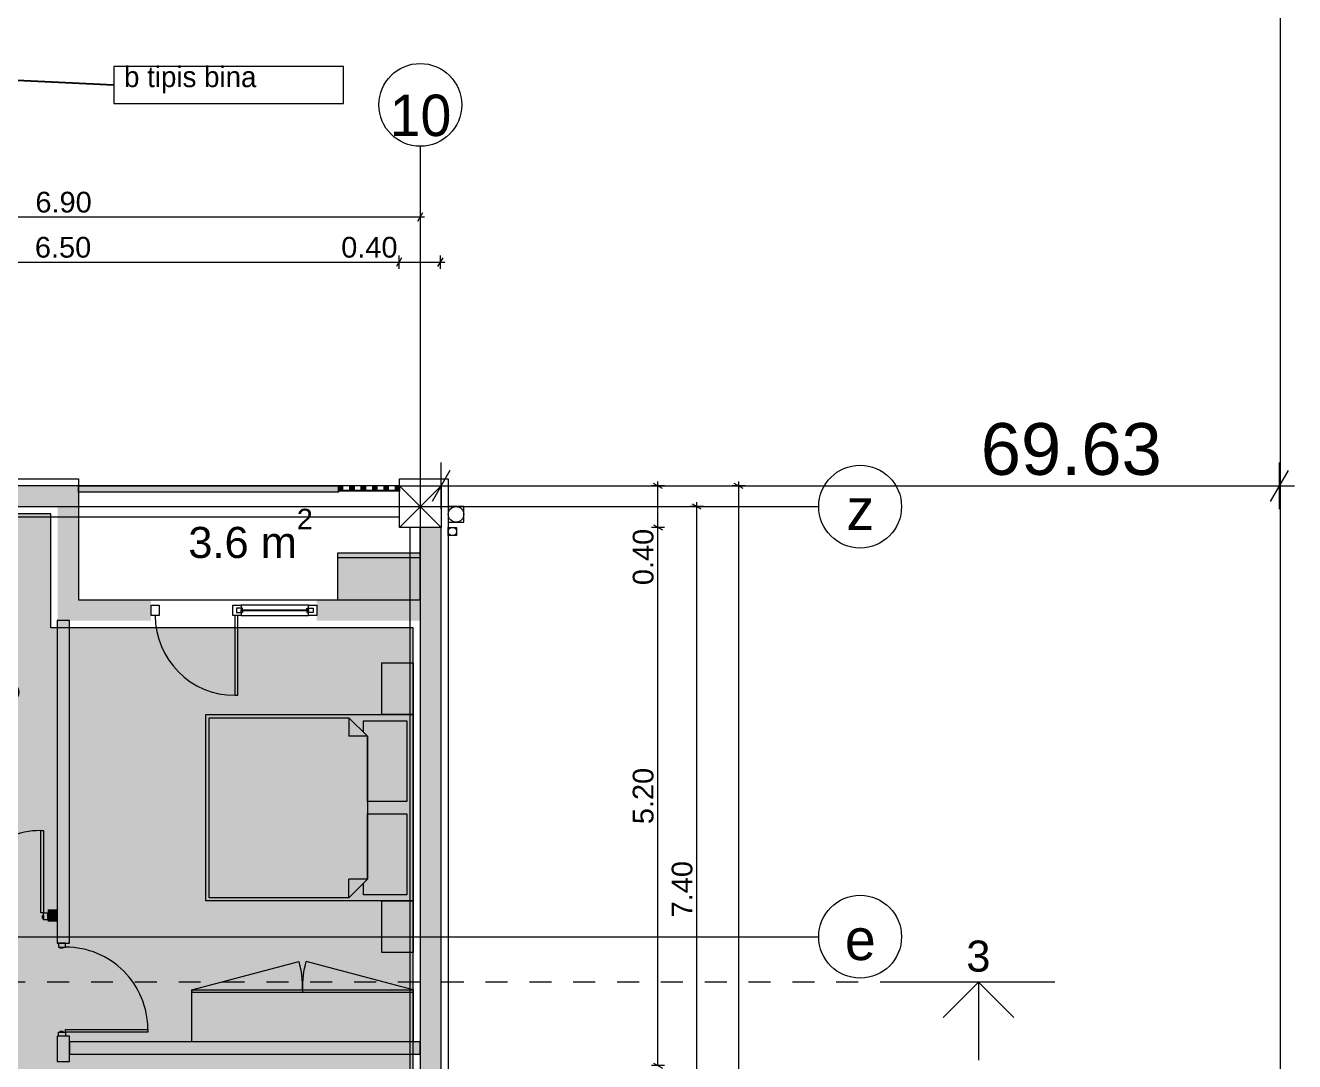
# Model space of a CAD drawing. Header units: millimetres. Extents: x 475159934 to 476245151, y 4620917055 to 4621447368.
# Drawn here: x 475293103 to 475305360, y 4621153845 to 4621163855 of the extents above; entities that cross this region are included whole.
import ezdxf

# ---------------------------------------------------------------- set-up
doc = ezdxf.new("R2010")
doc.units = ezdxf.units.MM
doc.header["$MEASUREMENT"] = 0
doc.linetypes.add('Dashed', pattern=[423.333333, 211.666667, -211.666667])
for name, color, linetype, lineweight in [('0_Pen_No__42_Pen_No__250_Pen_No__5', 5, 'Continuous', 0), ('2D Drafting - General_Pen_No__1_Pen_No__7', 7, 'Continuous', 0), ('2D Drafting - General_Pen_No__250_Pen_No__7_Pen_No__250', 7, 'Continuous', 0), ('2D Drafting - General_Pen_No__250_Pen_No__7_Pen_No__7', 7, 'Continuous', 0), ('2D Drafting - General_Pen_No__7_Pen_No__7_Pen_No__7', 7, 'Continuous', 0), ('Annotation - Text_Pen_No__7_Pen_No__5', 5, 'Continuous', 0), ('Doors_Pen_No__7_Pen_No__7_Pen_No__7', 7, 'Continuous', 0), ('G-Anno-Nplt_Pen_No__151', 151, 'Continuous', 0), ('G-Anno-Nplt_Pen_No__4', 7, 'Continuous', 0), ('G-Anno-Nplt_Pen_No__7', 7, 'Continuous', 0), ('gegmebi_Pen_No__7_Pen_No__7', 7, 'Continuous', 0), ('kar-panjara_Pen_No__7_Pen_No__7_Pen_No__7', 7, 'Continuous', 0), ('New_._Pen_No__1', 1, 'Continuous', 0), ('New_2D Drafting - General_Pen_No__250_Pen_No__7_Pen_No__255', 255, 'Continuous', 0), ('New_2D Drafting - General_Pen_No__2_Pen_No__250', 7, 'Continuous', 0), ('New_2D Drafting - General_Pen_No__30_Pen_No__9_Pen_No__9_Pen_No__255', 255, 'Continuous', 0), ('New_2D Drafting - General_Pen_No__30_Pen_No__9_Pen_No__9_Pen_No__7', 7, 'Continuous', 0), ('New_G-Anno-Nplt_Pen_No__255', 255, 'Continuous', 0), ('New_G-Anno-Nplt_Pen_No__4', 7, 'Continuous', 0), ('New_reg_nak_Pen_No__250', 7, 'Continuous', 0), ('New_reg_nak_Pen_No__7', 7, 'Continuous', 0), ('New_shenobebi_Pen_No__1', 1, 'Continuous', 0), ('New_Structural - Bearing_Pen_No__1', 1, 'Continuous', 0), ('zoma_Pen_No__1', 1, 'Continuous', 0), ('zoma_Pen_No__142', 142, 'Continuous', 0), ('zoma_Pen_No__5_Pen_No__5', 5, 'Continuous', 0)]:
    doc.layers.add(name, color=color, linetype=linetype, lineweight=lineweight)
doc.layers.add('New_Interior - Furniture', color=7, linetype='Continuous')
doc.layers.add('zoma', color=7, linetype='Continuous')
doc.layers.add('New_Interior - Furniture _Pen_No__252', color=7, linetype='Continuous', lineweight=0, true_color=0x666666)
doc.styles.add('GENERATED_STYLE_1', font='arial.ttf')
doc.styles.add('GENERATED_STYLE_3', font='arial.ttf')
doc.styles.add('GENERATED_STYLE_4', font='ACADMTAV.TTF')
doc.linetypes.add('Break', pattern='A,0,[1,12. бѓљбѓ\x98бѓЎбѓ\x98 бѓ’бѓђбѓ¦бѓ”бѓ‘бѓ”бѓ‘бѓ\x981.Shx,S=15.679026,R=0,X=0,Y=0],-1975.557214,0', length=1975.557214)
doc.dimstyles.new('GENERATED_STYLE__12', dxfattribs={"dimtxt": 500, "dimasz": 228, "dimexe": 0.18, "dimexo": 3, "dimgap": 0, "dimtad": 1, "dimtih": 1, "dimtoh": 1, "dimlfac": 0.001, "dimzin": 0, "dimdsep": 46, "dimtxsty": 'GENERATED_STYLE_3', "dimblk": 'ARROWHEAD_2', "dimblk1": 'ARROWHEAD_2', "dimblk2": 'ARROWHEAD_2', "dimcen": 0.09, "dimclrd": 1, "dimclre": 1, "dimclrt": 1, "dimadec": 0, "dimazin": 0, "dimtfac": 1, "dimtdec": 4, "dimtmove": 2, "dimatfit": 3, "dimfxl": 1, "dimtolj": 1, "dimtzin": 0, "dimarcsym": 0})
doc.dimstyles.new('GENERATED_STYLE__27', dxfattribs={"dimtxt": 0.18, "dimasz": 364.8, "dimexe": 0.18, "dimexo": 0.0625, "dimgap": 0, "dimtad": 0, "dimtih": 1, "dimtoh": 1, "dimdec": 4, "dimzin": 0, "dimdsep": 46, "dimcen": 0.09, "dimadec": 0, "dimazin": 0, "dimtfac": 1, "dimtdec": 4, "dimtmove": 0, "dimatfit": 3, "dimldrblk": 'ARROWHEAD_11', "dimfxl": 1, "dimtolj": 1, "dimtzin": 0, "dimarcsym": 0})
doc.dimstyles.new('GENERATED_STYLE__3', dxfattribs={"dimtxt": 200, "dimasz": 64.421331, "dimexe": 0.18, "dimexo": 3, "dimgap": 0, "dimtad": 1, "dimtih": 1, "dimtoh": 1, "dimlfac": 0.001, "dimzin": 0, "dimdsep": 46, "dimtxsty": 'GENERATED_STYLE_3', "dimblk": 'ARROWHEAD_2', "dimblk1": 'ARROWHEAD_2', "dimblk2": 'ARROWHEAD_2', "dimcen": 0.09, "dimclrd": 142, "dimclre": 142, "dimclrt": 142, "dimadec": 0, "dimazin": 0, "dimtfac": 1, "dimtdec": 4, "dimtmove": 0, "dimatfit": 3, "dimfxl": 1, "dimtolj": 1, "dimtzin": 0, "dimarcsym": 0})
doc.dimstyles.new('GENERATED_STYLE__6', dxfattribs={"dimtxt": 200, "dimasz": 64.421331, "dimexe": 0.18, "dimexo": 3, "dimgap": 0, "dimtad": 1, "dimlfac": 0.001, "dimzin": 0, "dimdsep": 46, "dimtxsty": 'GENERATED_STYLE_3', "dimblk": 'ARROWHEAD_2', "dimblk1": 'ARROWHEAD_2', "dimblk2": 'ARROWHEAD_2', "dimcen": 0.09, "dimclrd": 142, "dimclre": 142, "dimclrt": 142, "dimadec": 0, "dimazin": 0, "dimtfac": 1, "dimtdec": 4, "dimtmove": 0, "dimatfit": 3, "dimfxl": 1, "dimtolj": 1, "dimtzin": 0, "dimarcsym": 0})

# ---------------------------------------------------------------- blocks, each defined once
blk = doc.blocks.new('Bed Layout 23_4')
at = {"layer": 'New_Interior - Furniture _Pen_No__252', "color": 251, "linetype": 'Continuous', "lineweight": 0, "true_color": 0x666666}
for p, q in [((-900, 0), (-1400, 0)), ((-1400, 0), (-1400, -300)), ((-900, -300), (-900, 0)), ((900, 0), (-900, 0)), ((-900, 0), (-900, -2000)), ((1400, 0), (900, 0)), ((900, 0), (900, -300)), ((900, -2000), (900, 0)), ((1400, -300), (1400, 0)), ((-1400, -300), (-900, -300)), ((900, -300), (1400, -300)), ((-690, -440), (-870, -620)), ((0, -440), (-690, -440)), ((-690, -440), (-690, -620)), ((690, -440), (0, -440)), ((870, -620), (690, -440)), ((690, -440), (690, -620)), ((-870, -620), (-870, -1970)), ((-870, -620), (-690, -620)), ((870, -620), (690, -620)), ((870, -1970), (870, -620)), ((-900, -2000), (900, -2000)), ((-870, -1970), (0, -1970)), ((0, -1970), (870, -1970))]:
    blk.add_line(p, q, dxfattribs=at)
at = {"layer": 'New_Interior - Furniture _Pen_No__252', "color": 251, "linetype": 'Continuous', "lineweight": 0, "true_color": 0x666666, "flags": 128}
for points in [[(-60, -440), (-60, -60), (-840, -60), (-840, -480), (-730, -480), (-690, -440)], [(690, -440), (730, -480), (840, -480), (840, -60), (60, -60), (60, -440)]]:
    blk.add_lwpolyline(points, close=True, dxfattribs=at)
blk = doc.blocks.new('Wardrobe 01 26')
at = {"layer": 'New_Interior - Furniture _Pen_No__252', "color": 251, "linetype": 'Continuous', "lineweight": 0, "true_color": 0x666666}
for p, q in [((0, 20), (2136, 20)), ((0, 0), (0, 20)), ((0, 0), (1032, -276)), ((1068, 0), (1068, 20)), ((2136, 0), (1104, -276))]:
    blk.add_line(p, q, dxfattribs=at)
at = {"layer": 'New_Interior - Furniture _Pen_No__252', "color": 251, "linetype": 'Continuous', "lineweight": 0, "true_color": 0x666666, "flags": 128}
blk.add_lwpolyline([(0, 0), (2136, 0), (2136, 500), (0, 500)], close=True, dxfattribs=at)
at = {"layer": 'New_Interior - Furniture _Pen_No__252', "color": 251, "linetype": 'Continuous', "lineweight": 0, "true_color": 0x666666}
for centre, start, end in [((0, 0), 345, 0), ((2136, 0), 180, 195)]:
    blk.add_arc(centre, 1068, start, end, dxfattribs=at)
blk = doc.blocks.new('*D843', base_point=(475826096, 4621095193))
at = {"layer": 'zoma_Pen_No__1', "color": 1, "linetype": 'Continuous', "lineweight": 0, "transparency": 16777216}
for p, q in [((475297117, 4621159181), (475297117, 4621159631)), ((475305213, 4621159181), (475305213, 4621159631)), ((475297203, 4621159556), (475297030, 4621159256)), ((475305126, 4621159256), (475305300, 4621159556)), ((475296970, 4621159406), (475297117, 4621159406)), ((475297117, 4621159406), (475305213, 4621159406)), ((475305213, 4621159406), (475305360, 4621159406))]:
    blk.add_line(p, q, dxfattribs=at)
at = {"layer": 'zoma_Pen_No__1', "color": 1, "lineweight": 0, "transparency": 16777216, "insert": (475302329, 4621159506), "char_height": 500, "attachment_point": 7, "style": 'GENERATED_STYLE_3'}
blk.add_mtext('\\A1;{\\pql;\\fArial|b0|i0|c204|p0;\\W1.000000;69.63}', dxfattribs=at)
blk = doc.blocks.new('ARROWHEAD_2')
at = {"color": 0, "linetype": 'Continuous', "lineweight": 0}
for p, q in [((-0.378, -0.655), (0.378, 0.655)), ((0, 0), (-1, 0))]:
    blk.add_line(p, q, dxfattribs=at)
blk = doc.blocks.new('*D865', base_point=(475826096, 4621095193))
at = {"layer": 'zoma_Pen_No__142', "color": 142, "linetype": 'Continuous', "lineweight": 0, "transparency": 16777216}
for p, q in [((475290041, 4621162047), (475289992, 4621161963)), ((475290017, 4621161941), (475290017, 4621162069)), ((475296892, 4621161963), (475296941, 4621162047)), ((475296917, 4621161941), (475296917, 4621162069)), ((475290017, 4621162005), (475296917, 4621162005)), ((475296917, 4621162005), (475296958, 4621162005))]:
    blk.add_line(p, q, dxfattribs=at)
at = {"layer": 'zoma_Pen_No__142', "color": 142, "lineweight": 0, "transparency": 16777216, "insert": (475293200, 4621162045), "char_height": 200, "attachment_point": 7, "style": 'GENERATED_STYLE_3'}
blk.add_mtext('\\A1;{\\pql;\\fArial|b0|i0|c204|p0;\\W1.000000;6.90}', dxfattribs=at)
blk = doc.blocks.new('*D887', base_point=(475826096, 4621095193))
at = {"layer": 'zoma_Pen_No__142', "color": 142, "linetype": 'Continuous', "lineweight": 0, "transparency": 16777216}
for p, q in [((475290241, 4621137897), (475290192, 4621137812)), ((475290217, 4621137791), (475290217, 4621137918)), ((475296741, 4621137897), (475296692, 4621137812)), ((475296717, 4621137791), (475296717, 4621137918)), ((475290217, 4621137855), (475296717, 4621137855))]:
    blk.add_line(p, q, dxfattribs=at)
at = {"layer": 'zoma_Pen_No__142', "color": 142, "lineweight": 0, "transparency": 16777216, "char_height": 200, "attachment_point": 7, "style": 'GENERATED_STYLE_3'}
for s, insert in [('\\A1;{\\pql;\\fArial|b0|i0|c204|p0;\\W1.000000;6.50}', (475293200, 4621137895)), ('\\A1;{\\pql;\\fArial|b0|i0|c204|p0;\\W1.000000;0.40}', (475296158, 4621137895))]:
    blk.add_mtext(s, dxfattribs=dict(at, insert=insert))
blk = doc.blocks.new('*D888', base_point=(475826096, 4621095193))
at = {"layer": 'zoma_Pen_No__142', "color": 142, "linetype": 'Continuous', "lineweight": 0, "transparency": 16777216}
for p, q in [((475296741, 4621137897), (475296692, 4621137812)), ((475296717, 4621137791), (475296717, 4621137918)), ((475297092, 4621137812), (475297141, 4621137897)), ((475297117, 4621137791), (475297117, 4621137918)), ((475296717, 4621137855), (475297117, 4621137855)), ((475297117, 4621137855), (475297158, 4621137855))]:
    blk.add_line(p, q, dxfattribs=at)
blk = doc.blocks.new('*D910', base_point=(475826096, 4621095193))
at = {"layer": 'zoma_Pen_No__142', "color": 142, "linetype": 'Continuous', "lineweight": 0, "transparency": 16777216}
for p, q in [((475290236, 4621161611), (475290187, 4621161527)), ((475290212, 4621161505), (475290212, 4621161633)), ((475290212, 4621161569), (475296712, 4621161569)), ((475296736, 4621161611), (475296687, 4621161527)), ((475296712, 4621161505), (475296712, 4621161633))]:
    blk.add_line(p, q, dxfattribs=at)
at = {"layer": 'zoma_Pen_No__142', "color": 142, "lineweight": 0, "transparency": 16777216, "char_height": 200, "attachment_point": 7, "style": 'GENERATED_STYLE_3'}
for s, insert in [('\\A1;{\\pql;\\fArial|b0|i0|c204|p0;\\W1.000000;6.50}', (475293195, 4621161609)), ('\\A1;{\\pql;\\fArial|b0|i0|c204|p0;\\W1.000000;0.40}', (475296153, 4621161609))]:
    blk.add_mtext(s, dxfattribs=dict(at, insert=insert))
blk = doc.blocks.new('*D911', base_point=(475826096, 4621095193))
at = {"layer": 'zoma_Pen_No__142', "color": 142, "linetype": 'Continuous', "lineweight": 0, "transparency": 16777216}
for p, q in [((475296736, 4621161611), (475296687, 4621161527)), ((475296712, 4621161505), (475296712, 4621161633)), ((475296712, 4621161569), (475297112, 4621161569)), ((475297087, 4621161527), (475297136, 4621161611)), ((475297112, 4621161505), (475297112, 4621161633)), ((475297112, 4621161569), (475297153, 4621161569))]:
    blk.add_line(p, q, dxfattribs=at)
blk = doc.blocks.new('*D966', base_point=(475826096, 4621095193))
at = {"layer": 'zoma_Pen_No__142', "color": 142, "linetype": 'Continuous', "lineweight": 0, "transparency": 16777216}
for p, q in [((475299651, 4621159206), (475299523, 4621159206)), ((475299629, 4621159182), (475299545, 4621159231)), ((475299587, 4621151806), (475299587, 4621159206)), ((475299651, 4621151806), (475299523, 4621151806)), ((475299545, 4621151831), (475299629, 4621151782))]:
    blk.add_line(p, q, dxfattribs=at)
at = {"layer": 'zoma_Pen_No__142', "color": 142, "lineweight": 0, "transparency": 16777216, "insert": (475299547, 4621155239), "char_height": 200, "attachment_point": 7, "rotation": 90, "style": 'GENERATED_STYLE_3'}
blk.add_mtext('\\A1;{\\pql;\\fArial|b0|i0|c204|p0;\\W1.000000;7.40}', dxfattribs=at)
blk = doc.blocks.new('*D967', base_point=(475826096, 4621095193))
at = {"layer": 'zoma_Pen_No__142', "color": 142, "linetype": 'Continuous', "lineweight": 0, "transparency": 16777216}
for p, q in [((475299651, 4621159206), (475299523, 4621159206)), ((475299629, 4621159182), (475299545, 4621159231)), ((475299587, 4621159206), (475299587, 4621159248))]:
    blk.add_line(p, q, dxfattribs=at)
blk = doc.blocks.new('*D968', base_point=(475826096, 4621095193))
at = {"layer": 'zoma_Pen_No__142', "color": 142, "linetype": 'Continuous', "lineweight": 0, "transparency": 16777216}
for p, q in [((475299992, 4621159406), (475299992, 4621159448)), ((475300055, 4621159406), (475299928, 4621159406)), ((475300034, 4621159382), (475299949, 4621159431)), ((475299992, 4621140052), (475299992, 4621159406)), ((475300055, 4621140052), (475299928, 4621140052)), ((475299949, 4621140076), (475300034, 4621140027)), ((475299992, 4621140010), (475299992, 4621140052))]:
    blk.add_line(p, q, dxfattribs=at)
at = {"layer": 'zoma_Pen_No__142', "color": 142, "lineweight": 0, "transparency": 16777216, "insert": (475299952, 4621149386), "char_height": 200, "attachment_point": 7, "rotation": 90, "style": 'GENERATED_STYLE_3'}
blk.add_mtext('\\A1;{\\pql;\\fArial|b0|i0|c204|p0;\\W1.000000;19.35}', dxfattribs=at)
blk = doc.blocks.new('*D981', base_point=(475826096, 4621095193))
at = {"layer": 'zoma_Pen_No__142', "color": 142, "linetype": 'Continuous', "lineweight": 0, "transparency": 16777216}
for p, q in [((475299275, 4621159006), (475299148, 4621159006)), ((475299169, 4621159031), (475299254, 4621158982)), ((475299211, 4621153806), (475299211, 4621159006)), ((475299169, 4621153831), (475299254, 4621153782)), ((475299275, 4621153806), (475299148, 4621153806))]:
    blk.add_line(p, q, dxfattribs=at)
at = {"layer": 'zoma_Pen_No__142', "color": 142, "lineweight": 0, "transparency": 16777216, "char_height": 200, "attachment_point": 7, "rotation": 90, "style": 'GENERATED_STYLE_3'}
for s, insert in [('\\A1;{\\pql;\\fArial|b0|i0|c204|p0;\\W1.000000;0.40}', (475299171, 4621158448)), ('\\A1;{\\pql;\\fArial|b0|i0|c204|p0;\\W1.000000;5.20}', (475299171, 4621156139))]:
    blk.add_mtext(s, dxfattribs=dict(at, insert=insert))
blk = doc.blocks.new('*D982', base_point=(475826096, 4621095193))
at = {"layer": 'zoma_Pen_No__142', "color": 142, "linetype": 'Continuous', "lineweight": 0, "transparency": 16777216}
for p, q in [((475299211, 4621159406), (475299211, 4621159448)), ((475299275, 4621159406), (475299148, 4621159406)), ((475299254, 4621159382), (475299169, 4621159431)), ((475299211, 4621159006), (475299211, 4621159406)), ((475299275, 4621159006), (475299148, 4621159006)), ((475299169, 4621159031), (475299254, 4621158982))]:
    blk.add_line(p, q, dxfattribs=at)
blk = doc.blocks.new('ARROWHEAD_11')
at = {"color": 0, "linetype": 'Continuous', "lineweight": 0}
blk.add_line((0, 0), (-1, 0), dxfattribs=at)
at = {"color": 0, "linetype": 'Continuous', "lineweight": 0, "const_width": 0.25, "flags": 128}
blk.add_lwpolyline([(-0.125, 0, 1), (0.125, 0, 1)], format="xyb", close=True, dxfattribs=at)

msp = doc.modelspace()

# ---------------------------------------------------------------- hatches: boundary and pattern name
at = {"layer": '2D Drafting - General_Pen_No__250_Pen_No__7_Pen_No__7', "linetype": 'Continuous', "lineweight": 0}
for points in [[(475293616.304, 4621159205.994), (475292717.266, 4621159205.994), (475292717.266, 4621159405.994), (475293616.304, 4621159405.994)], [(475296716.775, 4621159356.167), (475296126.775, 4621159356.167), (475296126.775, 4621159366.167), (475296716.775, 4621159366.167)], [(475293616.304, 4621158306.17), (475293616.304, 4621159206.005), (475293416.304, 4621159206.005), (475293416.304, 4621158306.17)], [(475296916.775, 4621159006.16), (475296916.775, 4621153106.16), (475297116.775, 4621153106.16), (475297116.775, 4621159006.16)], [(475294316.139, 4621158106.167), (475293416.304, 4621158106.167), (475293416.304, 4621158306.167), (475294316.139, 4621158306.167)], [(475296916.485, 4621158106.167), (475295916.139, 4621158106.167), (475295916.139, 4621158306.167), (475296916.485, 4621158306.167)], [(475293408.627, 4621154990.101), (475293528.627, 4621154990.101), (475293528.627, 4621158106.167), (475293408.627, 4621158106.167)], [(475293316.864, 4621155317.028), (475293408.627, 4621155317.028), (475293408.627, 4621155197.028), (475293316.864, 4621155197.028)], [(475293528.627, 4621153845.548), (475293528.627, 4621154090.099), (475293408.627, 4621154090.099), (475293408.627, 4621153845.548)], [(475296916.775, 4621154037.055), (475293528.627, 4621154037.055), (475293528.627, 4621153917.055), (475296916.775, 4621153917.055)]]:
    msp.add_hatch(color=7, dxfattribs=at).paths.add_polyline_path(points)
at = {"layer": 'G-Anno-Nplt_Pen_No__151', "linetype": 'Continuous', "lineweight": 0, "true_color": 0x1f2f3f}
msp.add_hatch(color=169, dxfattribs=at).paths.add_polyline_path([(475290086.775, 4621151406.167), (475290016.775, 4621151406.167), (475290016.775, 4621149200.337), (475290086.775, 4621149200.337), (475290086.775, 4621144676.167), (475290286.775, 4621144676.167), (475290286.775, 4621144476.167), (475293546.775, 4621144476.167), (475293546.775, 4621146776.167), (475296846.775, 4621146776.167), (475296846.775, 4621150795.972), (475296446.775, 4621150795.972), (475296446.775, 4621151776.16), (475296646.775, 4621151776.16), (475296646.775, 4621152076.16), (475296846.775, 4621152076.16), (475296846.775, 4621158036.167), (475293349.373, 4621158036.167), (475293349.373, 4621159136.16), (475290286.775, 4621159136.16), (475290286.775, 4621158936.16), (475290286.775, 4621155197.028), (475290216.775, 4621155197.028), (475290216.775, 4621154316.536), (475290616.775, 4621154316.536), (475290616.775, 4621153556.518), (475290086.775, 4621153556.518), (475290086.775, 4621152076.16), (475290286.775, 4621152076.16), (475290286.775, 4621151976.16), (475290806.963, 4621151976.16), (475290806.963, 4621151406.167)])
at = {"layer": 'New_2D Drafting - General_Pen_No__250_Pen_No__7_Pen_No__255', "linetype": 'Continuous', "lineweight": 0}
msp.add_hatch(color=255, dxfattribs=at).paths.add_polyline_path([(475296116.775, 4621158306.14), (475296116.775, 4621158756.14), (475296916.775, 4621158756.14), (475296916.775, 4621158306.14)])
at = {"layer": 'New_2D Drafting - General_Pen_No__30_Pen_No__9_Pen_No__9_Pen_No__255', "linetype": 'Continuous', "lineweight": 0}
for points in [[(475296166.775, 4621159406.167), (475296166.775, 4621159366.167), (475296126.775, 4621159366.167), (475296126.775, 4621159406.167)], [(475296276.775, 4621159406.167), (475296276.775, 4621159366.167), (475296236.775, 4621159366.167), (475296236.775, 4621159406.167)], [(475296386.775, 4621159406.167), (475296386.775, 4621159366.167), (475296346.775, 4621159366.167), (475296346.775, 4621159406.167)], [(475296496.775, 4621159406.167), (475296496.775, 4621159366.167), (475296456.775, 4621159366.167), (475296456.775, 4621159406.167)], [(475296606.775, 4621159406.167), (475296606.775, 4621159366.167), (475296566.775, 4621159366.167), (475296566.775, 4621159406.167)], [(475296716.775, 4621159406.167), (475296716.775, 4621159366.167), (475296676.775, 4621159366.167), (475296676.775, 4621159406.167)]]:
    msp.add_hatch(color=255, dxfattribs=at).paths.add_polyline_path(points)
at = {"layer": 'New_G-Anno-Nplt_Pen_No__255', "linetype": 'Continuous', "lineweight": 0}
msp.add_hatch(color=255, dxfattribs=at).paths.add_polyline_path([(475293616.428, 4621159406.167), (475296126.775, 4621159406.167), (475296126.775, 4621159346.167), (475293616.428, 4621159346.167)])

# ---------------------------------------------------------------- linework, layer by layer
at = {"layer": '0_Pen_No__42_Pen_No__250_Pen_No__5', "color": 5, "linetype": 'Continuous', "lineweight": 0}
for centre in [(475296916.775, 4621163087.143), (475301163.831, 4621159206.16), (475301163.831, 4621155051.525)]:
    msp.add_circle(centre, 400, dxfattribs=at)
at = {"layer": '2D Drafting - General_Pen_No__1_Pen_No__7', "color": 7, "linetype": 'Continuous', "lineweight": 0}
for p, q in [((475297116.775, 4621159006.167), (475296716.775, 4621159406.167)), ((475296716.775, 4621159006.167), (475297116.775, 4621159406.167))]:
    msp.add_line(p, q, dxfattribs=at)
at = {"layer": '2D Drafting - General_Pen_No__1_Pen_No__7', "color": 7, "linetype": 'Continuous', "lineweight": 0, "flags": 128}
for points in [[(475290216.775, 4621159106.167), (475296716.775, 4621159106.167), (475296716.775, 4621159406.167), (475290216.775, 4621159406.167)], [(475297116.775, 4621159006.167), (475296716.775, 4621159006.167), (475296716.775, 4621159406.167), (475297116.775, 4621159406.167)], [(475297116.775, 4621152006.167), (475297116.775, 4621159006.167), (475296816.775, 4621159006.167), (475296816.775, 4621152006.167)]]:
    msp.add_lwpolyline(points, close=True, dxfattribs=at)
at = {"layer": '2D Drafting - General_Pen_No__1_Pen_No__7', "color": 7, "linetype": 'Continuous', "lineweight": 0}
for centre, radius in [((475297261.781, 4621159131.166), 75), ((475297226.802, 4621158966.16), 40)]:
    msp.add_circle(centre, radius, dxfattribs=at)
at = {"layer": '2D Drafting - General_Pen_No__250_Pen_No__7_Pen_No__250', "color": 7, "linetype": 'Continuous', "lineweight": 0, "flags": 128}
for points in [[(475296716.775, 4621159356.167), (475296126.775, 4621159356.167), (475296126.775, 4621159366.167), (475296716.775, 4621159366.167)], [(475293408.627, 4621154990.101), (475293528.627, 4621154990.101), (475293528.627, 4621158106.167), (475293408.627, 4621158106.167)], [(475293528.627, 4621153845.548), (475293528.627, 4621154090.099), (475293408.627, 4621154090.099), (475293408.627, 4621153845.548)], [(475296916.775, 4621154037.055), (475293528.627, 4621154037.055), (475293528.627, 4621153917.055), (475296916.775, 4621153917.055)]]:
    msp.add_lwpolyline(points, close=True, dxfattribs=at)
at = {"layer": '2D Drafting - General_Pen_No__7_Pen_No__7_Pen_No__7', "color": 7, "linetype": 'Continuous', "lineweight": 0, "flags": 128}
msp.add_lwpolyline([(475295836.139, 4621158253.986), (475295186.139, 4621158253.957), (475295186.143, 4621158154.018), (475295836.143, 4621158154.047)], close=True, dxfattribs=at)
at = {"layer": '2D Drafting - General_Pen_No__7_Pen_No__7_Pen_No__7', "color": 7, "linetype": 'Continuous', "lineweight": 0}
for centre, radius, start, end in [((475295126.454, 4621158154.005), 770.311, 180.005711, 270.0025313), ((475293250.687, 4621155282.508), 794.311, 89.998516, 180.0001975), ((475293491.629, 4621154156.277), 794.311, 359.998516, 90.0001975)]:
    msp.add_arc(centre, radius, start, end, dxfattribs=at)
at = {"layer": 'Doors_Pen_No__7_Pen_No__7_Pen_No__7', "color": 7, "linetype": 'Continuous', "lineweight": 0, "flags": 128}
for points in [[(475295153.121, 4621158154.006), (475295126.454, 4621158154.005), (475295126.488, 4621157383.694), (475295153.155, 4621157383.695)], [(475293277.353, 4621155282.508), (475293250.687, 4621155282.508), (475293250.707, 4621156076.819), (475293277.374, 4621156076.819)], [(475293316.863, 4621155214.773), (475293277.352, 4621155214.774), (475293277.353, 4621155282.508), (475293316.864, 4621155282.507)], [(475293277.352, 4621155229.174), (475293268.463, 4621155229.174), (475293268.464, 4621155255.841), (475293277.353, 4621155255.841)], [(475293423.894, 4621154990.101), (475293423.893, 4621154950.59), (475293491.626, 4621154950.588), (475293491.627, 4621154990.099)], [(475293438.292, 4621154941.701), (475293438.293, 4621154950.589), (475293464.959, 4621154950.589), (475293464.959, 4621154941.7)], [(475293423.894, 4621154090.101), (475293423.895, 4621154129.612), (475293491.628, 4621154129.61), (475293491.627, 4621154090.099)], [(475293438.295, 4621154129.612), (475293438.295, 4621154138.501), (475293464.962, 4621154138.5), (475293464.961, 4621154129.611)], [(475293491.628, 4621154129.61), (475293491.629, 4621154156.277), (475294285.94, 4621154156.256), (475294285.939, 4621154129.59)]]:
    msp.add_lwpolyline(points, close=True, dxfattribs=at)
at = {"layer": 'G-Anno-Nplt_Pen_No__4', "color": 7, "linetype": 'Continuous', "lineweight": 0, "flags": 128}
msp.add_lwpolyline([(475296716.775, 4621159006.167), (475296716.775, 4621159406.167), (475293616.428, 4621159406.167), (475293616.428, 4621158306.17), (475296916.775, 4621158306.14), (475296916.775, 4621159006.167)], close=True, dxfattribs=at)
msp.add_lwpolyline([(475290286.775, 4621144476.167), (475293546.775, 4621144476.167), (475293546.775, 4621146776.167), (475296846.775, 4621146776.167), (475296846.775, 4621150795.972), (475296446.775, 4621150795.972), (475296446.775, 4621151776.16), (475296646.775, 4621151776.16), (475296646.775, 4621152076.16), (475296846.775, 4621152076.16), (475296846.775, 4621158036.167), (475293349.373, 4621158036.167), (475293349.373, 4621159136.16), (475290286.775, 4621159136.16)], dxfattribs=at)
at = {"layer": 'gegmebi_Pen_No__7_Pen_No__7', "color": 7, "linetype": 'Continuous', "lineweight": 0}
for p, q in [((475297336.781, 4621159206.166), (475297186.781, 4621159206.166)), ((475297186.781, 4621159206.166), (475297186.781, 4621159056.166)), ((475297336.781, 4621159056.166), (475297336.781, 4621159206.166)), ((475297186.781, 4621159056.166), (475297336.781, 4621159056.166)), ((475297186.802, 4621158926.16), (475297186.802, 4621159006.16)), ((475297186.802, 4621159006.16), (475297266.802, 4621159006.16)), ((475297266.802, 4621159006.16), (475297266.802, 4621158926.16)), ((475297266.802, 4621158926.16), (475297186.802, 4621158926.16))]:
    msp.add_line(p, q, dxfattribs=at)
at = {"layer": 'kar-panjara_Pen_No__7_Pen_No__7_Pen_No__7', "color": 7, "linetype": 'Continuous', "lineweight": 0, "flags": 128}
for points in [[(475294316.139, 4621158253.937), (475294396.139, 4621158253.941), (475294396.143, 4621158153.941), (475294316.143, 4621158153.937)], [(475295106.139, 4621158254.015), (475295186.139, 4621158254.018), (475295186.143, 4621158154.018), (475295106.143, 4621158154.015)], [(475295141.142, 4621158184.016), (475295186.142, 4621158184.018), (475295186.141, 4621158199.018), (475295186.141, 4621158209.018), (475295201.141, 4621158209.019), (475295201.14, 4621158224.019), (475295141.14, 4621158224.016)], [(475295881.142, 4621158184.049), (475295836.142, 4621158184.047), (475295836.141, 4621158199.047), (475295836.141, 4621158209.047), (475295821.141, 4621158209.046), (475295821.14, 4621158224.046), (475295881.14, 4621158224.049)], [(475295836.139, 4621158253.986), (475295916.139, 4621158253.99), (475295916.143, 4621158153.99), (475295836.143, 4621158153.986)], [(475295836.141, 4621158199.047), (475295186.141, 4621158199.018), (475295186.141, 4621158209.018), (475295836.141, 4621158209.047)], [(475295201.142, 4621158184.019), (475295186.142, 4621158184.018), (475295186.141, 4621158199.018), (475295201.141, 4621158199.019)], [(475295821.142, 4621158184.046), (475295836.142, 4621158184.047), (475295836.141, 4621158199.047), (475295821.141, 4621158199.046)]]:
    msp.add_lwpolyline(points, close=True, dxfattribs=at)
at = {"layer": 'New_2D Drafting - General_Pen_No__2_Pen_No__250', "color": 7, "linetype": 'Continuous', "lineweight": 0, "flags": 128}
msp.add_lwpolyline([(475293955.862, 4621163099.659), (475296175.867, 4621163099.659), (475296175.867, 4621163459.035), (475293955.862, 4621163459.035), (475293955.862, 4621163099.659)], close=True, dxfattribs=at)
at = {"layer": 'New_2D Drafting - General_Pen_No__30_Pen_No__9_Pen_No__9_Pen_No__7', "color": 7, "linetype": 'Continuous', "lineweight": 0, "flags": 128}
for points in [[(475296166.775, 4621159406.167), (475296166.775, 4621159366.167), (475296126.775, 4621159366.167), (475296126.775, 4621159406.167)], [(475296276.775, 4621159406.167), (475296276.775, 4621159366.167), (475296236.775, 4621159366.167), (475296236.775, 4621159406.167)], [(475296386.775, 4621159406.167), (475296386.775, 4621159366.167), (475296346.775, 4621159366.167), (475296346.775, 4621159406.167)], [(475296496.775, 4621159406.167), (475296496.775, 4621159366.167), (475296456.775, 4621159366.167), (475296456.775, 4621159406.167)], [(475296606.775, 4621159406.167), (475296606.775, 4621159366.167), (475296566.775, 4621159366.167), (475296566.775, 4621159406.167)], [(475296716.775, 4621159406.167), (475296716.775, 4621159366.167), (475296676.775, 4621159366.167), (475296676.775, 4621159406.167)]]:
    msp.add_lwpolyline(points, close=True, dxfattribs=at)
at = {"layer": 'New_G-Anno-Nplt_Pen_No__4', "color": 7, "linetype": 'Continuous', "lineweight": 0, "flags": 128}
msp.add_lwpolyline([(475293616.428, 4621159406.167), (475296126.775, 4621159406.167), (475296126.775, 4621159346.167), (475293616.428, 4621159346.167)], close=True, dxfattribs=at)
at = {"layer": 'New_reg_nak_Pen_No__250', "color": 7, "linetype": 'Continuous', "lineweight": 0}
msp.add_line((475296916.775, 4621158710.662), (475296116.775, 4621158710.662), dxfattribs=at)
at = {"layer": 'New_reg_nak_Pen_No__250', "color": 7, "linetype": 'Continuous', "lineweight": 0, "flags": 128}
msp.add_lwpolyline([(475296116.775, 4621158306.14), (475296916.775, 4621158306.14), (475296916.775, 4621158756.14), (475296116.775, 4621158756.14)], close=True, dxfattribs=at)
at = {"layer": 'New_reg_nak_Pen_No__7', "color": 7, "linetype": 'Continuous', "lineweight": 0, "flags": 128}
for points in [[(475290216.8, 4621159406.166), (475290216.8, 4621159476.166), (475293616.428, 4621159476.166), (475293616.428, 4621159406.167)], [(475296716.775, 4621159406.167), (475296716.775, 4621159476.166), (475297186.801, 4621159476.166), (475297186.746, 4621150406.158)]]:
    msp.add_lwpolyline(points, dxfattribs=at)
at = {"layer": 'New_shenobebi_Pen_No__1', "color": 1, "linetype": 'Dashed', "lineweight": 0}
msp.add_lwpolyline([(475301569.026, 4621154611.49), (475255555.776, 4621154611.49), (475255555.776, 4621150456.854), (475228397.958, 4621150456.854)], dxfattribs=at)
at = {"layer": 'New_shenobebi_Pen_No__1', "color": 1, "linetype": 'Continuous', "lineweight": 0}
for points in [[(475303042.773, 4621154611.49), (475301569.026, 4621154611.49)], [(475302305.9, 4621154611.49), (475301964.755, 4621154270.344)], [(475302305.9, 4621154611.49), (475302305.9, 4621153858.492)], [(475302305.9, 4621154611.49), (475302647.045, 4621154270.344)]]:
    msp.add_lwpolyline(points, dxfattribs=at)
at = {"layer": 'New_Structural - Bearing_Pen_No__1', "color": 1, "linetype": 'Break', "lineweight": 0}
msp.add_line((475305220.529, 4621173306.483), (475305220.529, 4621135380.081), dxfattribs=at)
at = {"layer": 'zoma_Pen_No__5_Pen_No__5', "color": 5, "linetype": 'Continuous', "lineweight": 0}
for p, q in [((475296916.775, 4621162687.143), (475296916.775, 4621134452.213)), ((475229336.224, 4621159206.16), (475300763.831, 4621159206.16)), ((475229336.224, 4621155051.525), (475300763.831, 4621155051.525))]:
    msp.add_line(p, q, dxfattribs=at)

# ---------------------------------------------------------------- block references
at = {"layer": 'New_Interior - Furniture', "color": 1, "linetype": 'Continuous', "lineweight": 0, "xscale": -1, "zscale": 1000}
for name, p, rotation in [('Bed Layout 23_4', (475296846.775, 4621156297.618), 270), ('Wardrobe 01 26', (475294710.999, 4621154537.055), 180)]:
    msp.add_blockref(name, p, dxfattribs=dict(at, rotation=rotation))

# ---------------------------------------------------------------- texts
at = {"layer": 'Annotation - Text_Pen_No__7_Pen_No__5', "color": 5, "linetype": 'Continuous', "lineweight": 0, "char_height": 400, "attachment_point": 2, "style": 'GENERATED_STYLE_4'}
for s, insert in [('\\A1;{\\pqc;\\fAcadMtavr|b0|i0|c0|p0;\\W1.000000;10}', (475296918.933, 4621163186.18)), ('\\A1;{\\pqc;\\fAcadMtavr|b0|i0|c0|p0;\\W1.000000;z}', (475301165.989, 4621159380.481)), ('\\A1;{\\pqc;\\fAcadMtavr|b0|i0|c0|p0;\\W1.000000;e}', (475301165.989, 4621155225.845))]:
    msp.add_mtext(s, dxfattribs=dict(at, insert=insert))
at = {"layer": 'G-Anno-Nplt_Pen_No__7', "color": 7, "lineweight": 0, "insert": (475294676.602, 4621158706.153), "char_height": 300, "attachment_point": 7, "style": 'GENERATED_STYLE_1'}
msp.add_mtext('{\\fArial|b0|i0|c204|p0;3.6 m{\\H0.66x;\\S2^  ;}}', dxfattribs=at)
at = {"layer": 'New_._Pen_No__1', "color": 1, "linetype": 'Continuous', "lineweight": 0, "insert": (475302305.9, 4621155014.347), "char_height": 300, "attachment_point": 2, "style": 'GENERATED_STYLE_1'}
msp.add_mtext('\\A1;{\\pqc;\\fArial|b0|i0|c204|p0;\\W1.000000;3}', dxfattribs=at)
at = {"layer": 'New_2D Drafting - General_Pen_No__2_Pen_No__250', "color": 7, "linetype": 'Continuous', "lineweight": 0, "insert": (475294055.862, 4621163328.41), "char_height": 200, "attachment_point": 4, "style": 'GENERATED_STYLE_4'}
msp.add_mtext('\\A1;{\\pql;\\fAcadMtavr|b0|i0|c0|p0;\\W1.000000;b tipis bina}', dxfattribs=at)

# ---------------------------------------------------------------- dimensions: what is measured, and where the dimension line sits
at = {"layer": 'zoma', "color": 142, "linetype": 'Continuous', "lineweight": 0}
for base, p1, p2, picture, middle in [((475296916.774, 4621162004.984), (475290016.774, 4621161274.096), (475296916.774, 4621161142.911), '*D865', (475293458.77, 4621162144.984)), ((475296711.8, 4621161568.965), (475290211.8, 4621156884.47), (475296711.8, 4621156884.47), '*D910', (475293453.796, 4621161708.965)), ((475297111.8, 4621161568.965), (475296711.8, 4621156884.47), (475297111.8, 4621156884.47), '*D911', (475296412.379, 4621161708.965)), ((475296716.774, 4621137854.781), (475290216.774, 4621155105.147), (475296716.774, 4621155105.147), '*D887', (475293458.77, 4621137994.781)), ((475297116.774, 4621137854.781), (475296716.774, 4621155105.147), (475297116.774, 4621155105.147), '*D888', (475296417.353, 4621137994.781))]:
    dim = msp.add_linear_dim(base=base, p1=p1, p2=p2, dimstyle='GENERATED_STYLE__3', dxfattribs=at)
    dim.commit()
    dim.dimension.update_dxf_attribs({"geometry": picture, "text_midpoint": middle, "dimtype": 160})
at = {"layer": 'zoma', "color": 1, "linetype": 'Continuous', "lineweight": 0}
dim = msp.add_linear_dim(base=(475305212.961, 4621159406.16), p1=(475297116.782, 4621144206.16), p2=(475305212.961, 4621159406.16), text='69.63', dimstyle='GENERATED_STYLE__12', dxfattribs=at)
dim.commit()
dim.dimension.update_dxf_attribs({"geometry": '*D843', "text_midpoint": (475303166.84, 4621159756.16), "dimtype": 160})
at = {"layer": 'zoma', "color": 142, "linetype": 'Continuous', "lineweight": 0}
for base, p1, p2, picture, middle in [((475299991.81, 4621159406.159), (475233700.384, 4621140051.524), (475255415.89, 4621159406.159), '*D968', (475299851.81, 4621149720.668)), ((475299211.225, 4621159406.159), (475297124.343, 4621159006.167), (475255415.89, 4621159406.159), '*D982', (475299071.225, 4621158706.746)), ((475299586.927, 4621159206.159), (475299586.927, 4621151806.16), (475299586.927, 4621159206.159), '*D966', (475299446.927, 4621155498.156)), ((475299586.926529109, 4621159206.159097672), (475299586.926529109, 4621159206.159097672), (475299588.103361905, 4621159206.159097672), '*D967', (475299446.926528513, 4621159198.155127525)), ((475299211.225, 4621159006.167), (475297194.343, 4621153806.169), (475297124.343, 4621159006.167), '*D981', (475299071.225, 4621156398.164))]:
    dim = msp.add_linear_dim(base=base, p1=p1, p2=p2, angle=90, dimstyle='GENERATED_STYLE__6', dxfattribs=at)
    dim.commit()
    dim.dimension.update_dxf_attribs({"geometry": picture, "text_midpoint": middle, "dimtype": 160, "text_rotation": 90})

# ---------------------------------------------------------------- leaders
at = {"layer": 'New_2D Drafting - General_Pen_No__2_Pen_No__250', "color": 7, "linetype": 'Continuous', "lineweight": 0, "annotation_type": 0, "has_hookline": 1, "hookline_direction": 0, "text_width": 1944.787}
msp.add_leader([(475292955.862, 4621157413.743), (475292955.862, 4621163328.41), (475293955.862, 4621163279.347)], dimstyle='GENERATED_STYLE__27', dxfattribs=at)

doc.saveas('drawing.dxf')
